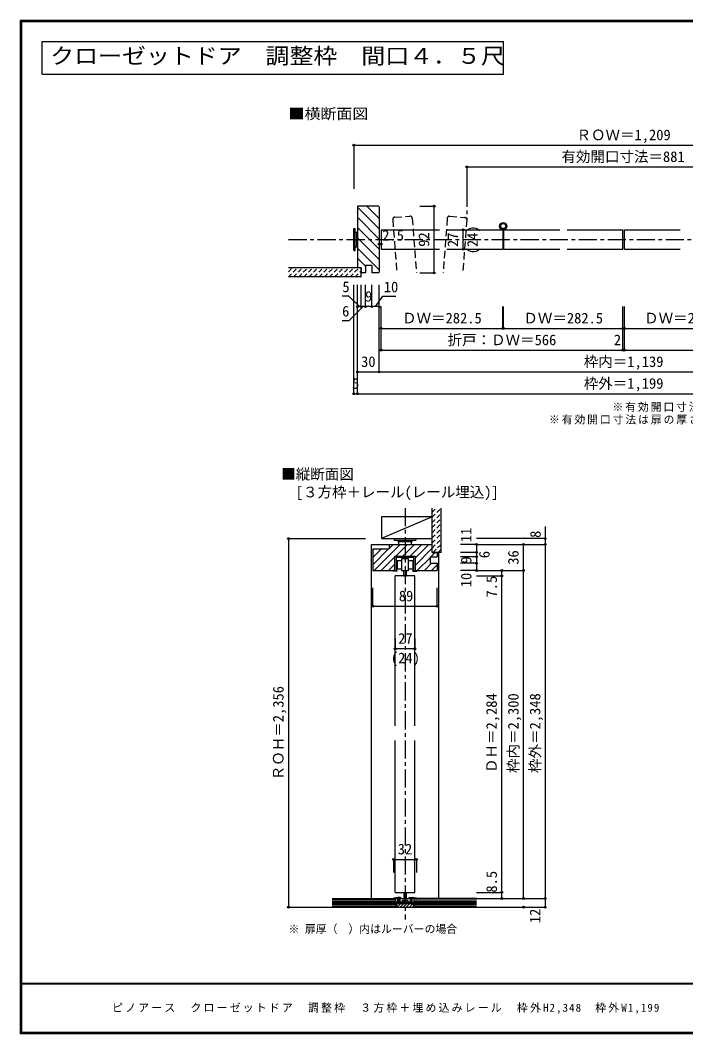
# Model space of a CAD drawing. Units: millimetres, scale not verified. Extents: x -973 to 977, y -718 to 696.
# Drawn here: x -973 to -56, y -701 to 696 of the extents above; entities that cross this region are included whole.
import ezdxf
from ezdxf.enums import TextEntityAlignment as Align

# ---------------------------------------------------------------- set-up
doc = ezdxf.new("R2010")
doc.units = ezdxf.units.MM
doc.header["$LTSCALE"] = 5
doc.header["$PDMODE"] = 32
doc.header["$PDSIZE"] = 2.5
for name, pattern in [('CHAIN1', [8, 5, -1, 1, -1]), ('DASHED1', [1.8, 1.2, -0.6]), ('DASHED2', [3, 2, -1])]:
    doc.linetypes.add(name, pattern=pattern)
for name, color, linetype in [('0-1_通り芯', 4, 'CHAIN1'), ('0-3_仕上げ', 2, 'Continuous'), ('0-4_枠', 3, 'Continuous'), ('0-6_扉', 6, 'Continuous'), ('0-7_金物', 7, 'Continuous'), ('0-A_文字', 7, 'Continuous'), ('0-B_寸法', 7, 'Continuous'), ('0-C_ハッチ', 4, 'Continuous'), ('F-1_枠', 6, 'Continuous'), ('F-A_文字', 7, 'Continuous')]:
    doc.layers.add(name, color=color, linetype=linetype)
doc.styles.add('ＭＳ ゴシック', font='')
doc.styles.get('ＭＳ ゴシック').set_extended_font_data('MS Gothic')

msp = doc.modelspace()

# ---------------------------------------------------------------- linework, layer by layer
at = {"layer": '0-1_通り芯'}
for p, q in [((-357.765, 463.658), (-357.765, 421.422)), ((-603.448, 393.658), (320.552, 393.658)), ((-442.908, 23.5), (-442.908, -543.189))]:
    msp.add_line(p, q, dxfattribs=at)
at = {"layer": '0-3_仕上げ'}
for p, q in [((-503.448, 354.658), (-603.448, 354.658)), ((-503.448, 342.158), (-503.448, 354.658)), ((-503.448, 342.158), (-603.448, 342.158)), ((-405.408, -37.5), (-405.408, 23.5)), ((-392.908, -37.5), (-392.908, 23.5)), ((-392.908, -37.5), (-405.408, -37.5)), ((-543.448, -514.5), (-455.408, -514.5)), ((-455.408, -526.5), (-455.408, -514.5)), ((-344.408, -514.5), (-430.408, -514.5)), ((-430.408, -526.5), (-430.408, -514.5)), ((-543.448, -526.5), (-344.408, -526.5))]:
    msp.add_line(p, q, dxfattribs=at)
at = {"layer": '0-3_仕上げ', "color": 4}
for p, q in [((-405.408, 11.524), (-475.408, -18.476)), ((-475.408, 11.524), (-475.408, -18.476)), ((-405.408, 11.524), (-475.408, 11.524)), ((-405.408, -18.476), (-405.408, 11.524)), ((-475.408, -18.476), (-405.408, -18.476))]:
    msp.add_line(p, q, dxfattribs=at)
at = {"layer": '0-3_仕上げ', "color": 7}
for p, q in [((-543.448, -516.5), (-455.408, -516.5)), ((-430.408, -516.5), (-344.408, -516.5)), ((-543.448, -518.5), (-455.408, -518.5)), ((-543.448, -520.5), (-455.408, -520.5)), ((-543.448, -522.5), (-455.408, -522.5)), ((-543.448, -524.5), (-455.408, -524.5)), ((-430.408, -518.5), (-344.408, -518.5)), ((-430.408, -520.5), (-344.408, -520.5)), ((-430.408, -522.5), (-344.408, -522.5)), ((-430.408, -524.5), (-344.408, -524.5))]:
    msp.add_line(p, q, dxfattribs=at)
at = {"layer": '0-4_枠'}
for p, q in [((-508.448, 439.658), (-508.448, 354.658)), ((-479.448, 439.658), (-508.448, 439.658)), ((-479.448, 439.658), (-478.448, 438.658)), ((-478.448, 438.658), (-478.448, 348.658)), ((-503.448, 354.658), (-508.448, 354.658)), ((-503.448, 354.658), (-503.448, 347.658)), ((-497.448, 357.658), (-497.448, 347.658)), ((-488.448, 357.658), (-497.448, 357.658)), ((-488.448, 357.658), (-488.448, 347.658)), ((-497.448, 347.658), (-503.448, 347.658)), ((-479.448, 347.658), (-488.448, 347.658)), ((-478.448, 348.658), (-479.448, 347.658)), ((-464.908, -26.5), (-464.908, -32.5)), ((-464.908, -26.5), (-405.408, -26.5)), ((-405.408, -37.5), (-405.408, -26.5)), ((-487.408, -32.5), (-487.408, -62.5)), ((-487.408, -32.5), (-464.908, -32.5)), ((-456.908, -62.5), (-456.908, -42.5)), ((-456.908, -42.5), (-428.908, -42.5)), ((-408.408, -43.5), (-398.408, -43.5)), ((-398.408, -52.5), (-398.408, -62.5)), ((-487.408, -62.5), (-456.908, -62.5))]:
    msp.add_line(p, q, dxfattribs=at)
at = {"layer": '0-4_枠', "color": 4}
for p, q in [((-488.908, -514.5), (-488.908, -26.5)), ((-488.908, -26.5), (-464.908, -26.5)), ((-396.908, -37.5), (-396.908, -514.5))]:
    msp.add_line(p, q, dxfattribs=at)
at = {"layer": '0-4_枠'}
for points in [[(-405.408, -37.5), (-398.408, -37.5), (-398.408, -43.5)], [(-428.908, -42.5), (-428.908, -62.5), (-398.408, -62.5)], [(-408.408, -43.5), (-408.408, -52.5), (-398.408, -52.5)]]:
    msp.add_lwpolyline(points, dxfattribs=at)
at = {"layer": '0-6_扉', "color": 2, "linetype": 'DASHED2'}
for p, q in [((-459.84, 421.194), (-454.252, 347.658)), ((-457.076, 424.413), (-436.137, 426.004)), ((-432.918, 423.24), (-427.174, 347.658)), ((-384.687, 423.013), (-390.414, 347.658)), ((-381.469, 425.777), (-360.529, 424.186)), ((-357.765, 420.967), (-363.336, 347.658))]:
    msp.add_line(p, q, dxfattribs=at)
at = {"layer": '0-6_扉'}
for p, q in [((-475.948, 407.158), (-395.448, 407.158)), ((-475.948, 407.158), (-475.948, 380.158)), ((-306.948, 407.158), (-229.448, 407.158)), ((-306.948, 407.158), (-229.448, 407.158)), ((-306.948, 407.158), (-306.948, 380.158)), ((-219.448, 407.158), (-142.448, 407.158)), ((-140.448, 380.158), (-140.448, 407.158)), ((-140.448, 407.158), (-63.448, 407.158)), ((-475.948, 380.158), (-395.448, 380.158)), ((-385.448, 380.158), (-307.948, 380.158)), ((-306.948, 380.158), (-229.448, 380.158)), ((-140.448, 380.158), (-63.448, 380.158)), ((-456.408, -276.5), (-456.408, -70)), ((-429.408, -70), (-456.408, -70)), ((-429.408, -276.5), (-429.408, -70)), ((-456.408, -506), (-456.408, -296.5)), ((-429.408, -506), (-429.408, -296.5)), ((-456.408, -506), (-429.408, -506))]:
    msp.add_line(p, q, dxfattribs=at)
for points in [[(-385.448, 407.158), (-307.948, 407.158), (-307.948, 380.158)], [(-219.448, 380.158), (-142.448, 380.158), (-142.448, 407.158)]]:
    msp.add_lwpolyline(points, dxfattribs=at)
at = {"layer": '0-6_扉', "color": 2, "linetype": 'DASHED2'}
for centre, start, end in [((-456.849, 421.422), 94.34602, 184.34602), ((-435.909, 423.013), 4.34602, 94.34602), ((-381.696, 422.786), 85.65398, 175.65398), ((-360.756, 421.194), 355.65398, 85.65398)]:
    msp.add_arc(centre, 3, start, end, dxfattribs=at)
at = {"layer": '0-7_金物'}
for p, q in [((-513.448, 378.658), (-513.448, 408.658)), ((-513.448, 408.658), (-511.448, 408.658)), ((-511.448, 378.658), (-511.448, 408.658)), ((-511.448, 403.658), (-509.448, 403.658)), ((-509.448, 383.658), (-509.448, 403.658)), ((-508.448, 402.658), (-509.448, 402.658)), ((-513.448, 378.658), (-511.448, 378.658)), ((-511.448, 383.658), (-509.448, 383.658)), ((-509.448, 384.658), (-508.448, 384.658)), ((-457.908, -18.476), (-457.908, -20.476)), ((-457.908, -18.476), (-427.908, -18.476)), ((-457.908, -20.476), (-427.908, -20.476)), ((-452.908, -20.476), (-452.908, -22.476)), ((-452.908, -22.476), (-432.908, -22.476)), ((-451.908, -22.476), (-451.908, -26.5)), ((-433.908, -26.5), (-433.908, -22.476)), ((-432.908, -20.476), (-432.908, -22.476)), ((-427.908, -18.476), (-427.908, -20.476)), ((-454.908, -44.5), (-454.908, -62.5)), ((-430.908, -44.5), (-454.908, -44.5)), ((-453.878, -49.298), (-453.878, -60.298)), ((-447.908, -49.298), (-453.878, -49.298)), ((-430.908, -62.5), (-430.908, -44.5)), ((-456.908, -62.5), (-459.908, -62.5)), ((-459.908, -62.5), (-459.908, -63.5)), ((-453.74, -63.5), (-459.908, -63.5)), ((-454.908, -62.5), (-453.74, -62.5)), ((-453.878, -60.298), (-447.908, -60.298)), ((-453.74, -63.5), (-453.74, -62.5)), ((-447.908, -62.5), (-437.908, -62.5)), ((-444.908, -62.5), (-444.908, -70)), ((-440.908, -70), (-440.908, -62.5)), ((-437.908, -60.298), (-431.878, -60.298)), ((-432.205, -63.5), (-425.908, -63.5)), ((-428.908, -62.5), (-425.908, -62.5)), ((-425.908, -62.5), (-425.908, -63.5)), ((-444.908, -70), (-440.908, -70)), ((-452.608, -513.3), (-458.608, -513.9)), ((-452.608, -514.5), (-458.608, -514.5)), ((-449.008, -513.3), (-452.608, -513.3)), ((-452.608, -520), (-452.608, -514.5)), ((-451.408, -515), (-451.408, -520.3)), ((-450.908, -514.5), (-449.008, -514.5)), ((-449.908, -515.061), (-449.908, -519.061)), ((-435.908, -515.061), (-449.908, -515.061)), ((-444.408, -506), (-444.408, -515.061)), ((-441.408, -506), (-441.408, -515.061)), ((-436.808, -513.3), (-433.208, -513.3)), ((-434.908, -514.5), (-436.808, -514.5)), ((-435.908, -515.061), (-435.908, -519.061)), ((-434.408, -515), (-434.408, -520.3)), ((-427.208, -513.9), (-433.208, -513.3)), ((-433.208, -520), (-433.208, -514.5)), ((-427.208, -514.5), (-433.208, -514.5)), ((-451.408, -520.3), (-449.408, -520.3)), ((-451.108, -521.5), (-434.708, -521.5)), ((-449.908, -519.061), (-435.908, -519.061)), ((-449.408, -519.5), (-449.408, -520.3)), ((-448.608, -519.3), (-449.208, -519.3)), ((-448.408, -519.5), (-448.408, -520.3)), ((-448.408, -520.3), (-443.208, -520.3)), ((-446.908, -517.061), (-446.908, -519.061)), ((-438.908, -517.061), (-446.908, -517.061)), ((-444.408, -517.061), (-444.408, -517.844)), ((-443.208, -520.3), (-442.908, -520.6)), ((-442.908, -520.6), (-442.608, -520.3)), ((-442.608, -520.3), (-437.408, -520.3)), ((-438.908, -517.061), (-438.908, -519.061)), ((-437.408, -519.5), (-437.408, -520.3)), ((-436.608, -519.3), (-437.208, -519.3)), ((-436.408, -519.5), (-436.408, -520.3)), ((-436.408, -520.3), (-434.408, -520.3))]:
    msp.add_line(p, q, dxfattribs=at)
at = {"layer": '0-7_金物', "color": 3}
for p, q in [((-454.408, -519.5), (-454.408, -526.5)), ((-452.908, -519.5), (-454.408, -519.5)), ((-454.408, -526.5), (-431.439, -526.5)), ((-432.908, -519.5), (-432.908, -521.5)), ((-432.908, -519.5), (-431.439, -519.5)), ((-431.439, -519.5), (-431.439, -526.5))]:
    msp.add_line(p, q, dxfattribs=at)
at = {"layer": '0-7_金物'}
for points in [[(-437.908, -62.5), (-437.908, -46.5), (-447.908, -46.5), (-447.908, -62.5)], [(-431.878, -60.298), (-431.878, -49.298), (-437.908, -49.298)], [(-432.205, -63.5), (-432.205, -62.5), (-430.908, -62.5)], [(-441.408, -517.061), (-441.408, -517.844), (-444.408, -517.844)]]:
    msp.add_lwpolyline(points, dxfattribs=at)
at = {"layer": '0-7_金物', "color": 3}
msp.add_lwpolyline([(-452.908, -519.5), (-452.908, -521.5), (-432.908, -521.5)], dxfattribs=at)
at = {"layer": '0-7_金物'}
for centre, radius, start, end in [((-458.608, -514.2), 0.3, 90, 270), ((-450.908, -515), 0.5, 90, 180), ((-449.008, -513.9), 0.6, 0, 90), ((-449.008, -513.9), 0.6, 270, 0), ((-436.808, -513.9), 0.6, 90, 180), ((-436.808, -513.9), 0.6, 180, 270), ((-434.908, -515), 0.5, 0, 90), ((-427.208, -514.2), 0.3, 270, 90), ((-451.108, -520), 1.5, 180, 270), ((-449.208, -519.5), 0.2, 90, 180), ((-448.608, -519.5), 0.2, 0, 90), ((-437.208, -519.5), 0.2, 90, 180), ((-436.608, -519.5), 0.2, 0, 90), ((-434.708, -520), 1.5, 270, 0)]:
    msp.add_arc(centre, radius, start, end, dxfattribs=at)
at = {"layer": '0-7_金物', "linetype": 'DASHED1'}
for centre, start, end in [((-458.608, -514.2), 270, 90), ((-427.208, -514.2), 90, 270)]:
    msp.add_arc(centre, 0.3, start, end, dxfattribs=at)
at = {"layer": '0-A_文字', "color": 3}
for p, q in [((-943.333, 621.667), (-943.333, 666.667)), ((-943.333, 666.667), (-307.143, 666.667)), ((-307.143, 621.667), (-307.143, 666.667)), ((-943.333, 621.667), (-307.143, 621.667))]:
    msp.add_line(p, q, dxfattribs=at)
at = {"layer": '0-A_文字', "color": 4}
for p, q in [((-458.908, -460.584), (-458.908, -478.702)), ((-458.908, -460.584), (-426.908, -460.584)), ((-426.908, -460.584), (-426.908, -478.702))]:
    msp.add_line(p, q, dxfattribs=at)
at = {"layer": '0-A_文字'}
for radius in [5, 3.5]:
    msp.add_circle((-307.448, 412.158), radius, dxfattribs=at)
for p in [(-458.908, -460.584), (-426.908, -460.584)]:
    msp.add_point(p, dxfattribs=at)
at = {"layer": '0-B_寸法', "color": 4}
for p, q in [((-513.448, 523.658), (-513.448, 463.658)), ((-513.448, 523.658), (230.552, 523.658)), ((-357.765, 493.658), (-357.765, 463.658)), ((-357.765, 493.658), (74.868, 493.658)), ((-422.461, 439.658), (-402.665, 439.658)), ((-402.665, 347.658), (-402.665, 439.658)), ((-362.719, 380.158), (-362.719, 407.158)), ((-475.948, 400.948), (-475.948, 387.393)), ((-422.461, 347.658), (-402.665, 347.658)), ((-513.448, 181.158), (-513.448, 331.158)), ((-508.448, 181.158), (-508.448, 331.158)), ((-508.448, 301.158), (-508.448, 331.158)), ((-503.448, 301.158), (-503.448, 331.158)), ((-497.448, 301.158), (-497.448, 331.158)), ((-488.448, 301.158), (-488.448, 331.158)), ((-478.448, 211.158), (-478.448, 331.158)), ((-478.448, 301.158), (-478.448, 331.158)), ((-478.448, 301.158), (-508.448, 301.158)), ((-475.948, 241.158), (-475.948, 301.158)), ((-307.948, 271.158), (-307.948, 301.158)), ((-306.948, 271.158), (-306.948, 301.158)), ((-142.448, 241.158), (-142.448, 301.158)), ((-140.448, 241.158), (-140.448, 301.158)), ((-475.948, 271.158), (-307.948, 271.158)), ((-306.948, 271.158), (-142.448, 271.158)), ((-140.448, 271.158), (24.052, 271.158)), ((-475.948, 241.158), (-142.448, 241.158)), ((-142.448, 241.158), (-140.448, 241.158)), ((-140.448, 241.158), (193.052, 241.158)), ((-508.448, 211.158), (-478.448, 211.158)), ((-478.448, 211.158), (195.552, 211.158)), ((-513.448, 181.158), (-508.448, 181.158)), ((-508.448, 181.158), (225.552, 181.158)), ((-249.408, -526.5), (-249.408, -2.005)), ((-603.448, -18.476), (-603.448, -526.5)), ((-603.448, -18.476), (-497.408, -18.476)), ((-344.408, -26.5), (-366.408, -26.5)), ((-249.408, -18.476), (-344.408, -18.476)), ((-344.408, -26.5), (-344.408, -37.5)), ((-344.408, -26.5), (-249.408, -26.5)), ((-279.408, -514.5), (-279.408, -26.5)), ((-344.408, -37.5), (-366.408, -37.5)), ((-344.408, -37.5), (-344.408, -43.5)), ((-344.408, -43.5), (-366.408, -43.5)), ((-344.408, -52.5), (-366.408, -52.5)), ((-344.408, -43.5), (-344.408, -52.5)), ((-344.408, -52.5), (-344.408, -62.5)), ((-344.408, -62.5), (-366.408, -62.5)), ((-344.408, -62.5), (-309.408, -62.5)), ((-309.408, -62.5), (-279.408, -62.5)), ((-309.408, -514.5), (-309.408, -62.5)), ((-344.408, -70), (-309.408, -70)), ((-487.408, -111.747), (-487.408, -86.129)), ((-398.408, -111.747), (-398.408, -86.129)), ((-487.408, -111.747), (-398.408, -111.747)), ((-456.408, -156.292), (-456.408, -170.332)), ((-429.408, -156.292), (-429.408, -170.332)), ((-429.408, -170.332), (-456.408, -170.332)), ((-344.408, -506), (-309.408, -506)), ((-344.408, -514.5), (-249.408, -514.5)), ((-603.448, -526.5), (-543.448, -526.5)), ((-344.408, -526.5), (-249.408, -526.5)), ((-309.408, -526.5), (-279.408, -526.5))]:
    msp.add_line(p, q, dxfattribs=at)
for points in [[(-478.448, 400.948), (-478.448, 387.393), (-475.948, 387.393)], [(-505.699, 301.158), (-520.483, 315.624), (-529.664, 315.624)], [(-483.448, 301.158), (-473.635, 315.624), (-455.358, 315.624)], [(-500.483, 301.158), (-520.483, 281.541), (-529.664, 281.541)]]:
    msp.add_lwpolyline(points, dxfattribs=at)
at = {"layer": '0-B_寸法'}
for p in [(-513.448, 523.658), (-357.765, 493.658), (-402.665, 439.658), (-362.719, 407.158), (-478.448, 387.393), (-475.948, 387.393), (-362.719, 380.158), (-402.665, 347.658), (-508.448, 301.158), (-503.448, 301.158), (-497.448, 301.158), (-488.448, 301.158), (-478.448, 301.158), (-475.948, 271.158), (-307.948, 271.158), (-306.948, 271.158), (-142.448, 271.158), (-140.448, 271.158), (-475.948, 241.158), (-142.448, 241.158), (-140.448, 241.158), (-508.448, 211.158), (-478.448, 211.158), (-513.448, 181.158), (-508.448, 181.158), (-603.448, -18.476), (-344.408, -26.5), (-279.408, -26.5), (-249.408, -18.476), (-249.408, -26.5), (-344.408, -37.5), (-344.408, -43.5), (-344.408, -52.5), (-344.408, -62.5), (-309.408, -62.5), (-309.408, -70), (-279.408, -62.5), (-487.408, -111.747), (-398.408, -111.747), (-456.408, -170.332), (-429.408, -170.332), (-309.408, -506), (-309.408, -514.5), (-279.408, -514.5), (-249.408, -514.5), (-603.448, -526.5), (-279.408, -526.5), (-249.408, -526.5)]:
    msp.add_point(p, dxfattribs=at)
at = {"layer": '0-C_ハッチ'}
for p, q in [((-508.448, 438.481), (-478.448, 408.481)), ((-495.483, 439.658), (-478.448, 422.623)), ((-508.448, 431.38), (-508.171, 431.658)), ((-508.448, 424.339), (-478.448, 394.339)), ((-478.448, 380.197), (-508.448, 410.197)), ((-478.448, 366.055), (-508.448, 396.055)), ((-508.448, 381.913), (-478.448, 351.913)), ((-508.448, 367.77), (-497.448, 356.77)), ((-503.448, 348.628), (-502.478, 347.658)), ((-485.529, -62.5), (-449.529, -26.5)), ((-464.908, -31.979), (-459.429, -26.5)), ((-455.63, -42.5), (-439.63, -26.5)), ((-445.73, -42.5), (-429.73, -26.5)), ((-435.831, -42.5), (-419.831, -26.5)), ((-428.908, -45.476), (-409.931, -26.5)), ((-487.408, -54.479), (-465.429, -32.5)), ((-487.408, -44.579), (-475.328, -32.5)), ((-487.408, -34.68), (-485.228, -32.5)), ((-428.908, -55.376), (-405.408, -31.876)), ((-407.132, -43.5), (-401.132, -37.5)), ((-475.63, -62.5), (-456.908, -43.778)), ((-465.73, -62.5), (-456.908, -53.677)), ((-426.132, -62.5), (-408.408, -44.775)), ((-416.233, -62.5), (-406.233, -52.5)), ((-406.333, -62.5), (-398.408, -54.574)), ((-457.331, -62.5), (-456.908, -62.077)), ((-454.408, -522.853), (-452.908, -521.353)), ((-453.812, -526.5), (-448.812, -521.5)), ((-449.569, -526.5), (-444.569, -521.5)), ((-445.327, -526.5), (-440.327, -521.5)), ((-441.084, -526.5), (-436.084, -521.5)), ((-436.841, -526.5), (-431.439, -521.098)), ((-432.599, -526.5), (-431.439, -525.341))]:
    msp.add_line(p, q, dxfattribs=at)
at = {"layer": '0-C_ハッチ', "linetype": 'DASHED1'}
for p, q in [((-603.448, 342.294), (-591.085, 354.658)), ((-603.448, 349.365), (-598.156, 354.658)), ((-596.514, 342.158), (-584.014, 354.658)), ((-589.443, 342.158), (-576.943, 354.658)), ((-582.372, 342.158), (-569.872, 354.658)), ((-575.301, 342.158), (-562.801, 354.658)), ((-568.229, 342.158), (-555.729, 354.658)), ((-561.158, 342.158), (-548.658, 354.658)), ((-554.087, 342.158), (-541.587, 354.658)), ((-547.016, 342.158), (-534.516, 354.658)), ((-539.945, 342.158), (-527.445, 354.658)), ((-532.874, 342.158), (-520.374, 354.658)), ((-525.803, 342.158), (-513.303, 354.658)), ((-518.732, 342.158), (-506.232, 354.658)), ((-511.661, 342.158), (-503.448, 350.37)), ((-504.59, 342.158), (-503.448, 343.299)), ((-405.408, 17.961), (-399.869, 23.5)), ((-405.408, 10.89), (-392.908, 23.39)), ((-405.408, 3.819), (-392.908, 16.319)), ((-405.408, -3.252), (-392.908, 9.248)), ((-405.408, -10.323), (-392.908, 2.177)), ((-405.408, -17.394), (-392.908, -4.894)), ((-405.408, -24.465), (-392.908, -11.965)), ((-405.408, -31.536), (-392.908, -19.036)), ((-404.3, -37.5), (-392.908, -26.107)), ((-397.229, -37.5), (-392.908, -33.179))]:
    msp.add_line(p, q, dxfattribs=at)
at = {"layer": 'F-1_枠'}
for p, q in [((-973.347, 695.833), (-973.347, -700.833)), ((-973.347, 695.833), (976.653, 695.833)), ((-973.347, 695), (976.653, 695)), ((-973.347, 694.167), (976.653, 694.167)), ((-972.514, 695.833), (-972.514, -700.833)), ((-971.68, 695.833), (-971.68, -700.833)), ((976.653, -631.667), (-973.347, -631.667)), ((976.653, -632.5), (-973.347, -632.5)), ((976.653, -699.167), (-973.347, -699.167)), ((976.653, -700), (-973.347, -700)), ((976.653, -700.833), (-973.347, -700.833))]:
    msp.add_line(p, q, dxfattribs=at)

# ---------------------------------------------------------------- texts
at = {"layer": '0-A_文字', "color": 3, "style": 'ＭＳ ゴシック', "width": 1.1}
msp.add_text('クローゼットドア\u3000調整枠\u3000間口４．５尺', height=21.99, dxfattribs=at).set_placement((-932.083, 629.167), align=Align.BOTTOM_LEFT)
at = {"layer": '0-A_文字', "style": 'ＭＳ ゴシック', "width": 1.1}
msp.add_text('■横断面図', height=14.66, dxfattribs=at).set_placement((-603.448, 555.32), align=Align.BOTTOM_LEFT)
at = {"layer": '0-A_文字', "style": 'ＭＳ ゴシック'}
for s, height, p in [('■縦断面図', 14.66, (-613.494, 58.681)), ('\u3000[３方枠＋レール(レール埋込)]', 14.66, (-613.494, 33.928)), ('32', 14.66, (-452.908, -458.084)), ('※ 扉厚（\u3000）内はルーバーの場合', 11, (-603.448, -565.307))]:
    msp.add_text(s, height=height, dxfattribs=at).set_placement(p, align=Align.BOTTOM_LEFT)
at = {"layer": '0-A_文字', "char_height": 11, "attachment_point": 7, "style": 'ＭＳ ゴシック'}
for s, insert in [('\\T1.17;※有効開口寸法にはハンドルの突出は含まない。', (-156.949, 156.158)), ('\\T1.17;※有効開口寸法は扉の厚さや調整によって若干異なります。', (-244.449, 138.658))]:
    msp.add_mtext(s, dxfattribs=dict(at, insert=insert))
at = {"layer": '0-B_寸法', "style": 'ＭＳ ゴシック'}
for s, p in [('ＲＯＷ＝1,209', (-206.448, 526.158)), ('有効開口寸法＝881', (-227.198, 496.158)), ('2.5', (-474.268, 387.685)), ('5', (-529.233, 316.8)), ('10', (-472.153, 316.621)), ('9', (-497.948, 303.658)), ('6', (-529.608, 283.201)), ('ＤＷ＝282.5', (-446.948, 273.658)), ('ＤＷ＝282.5', (-279.698, 273.658)), ('ＤＷ＝282.5', (-113.198, 273.658)), ('折戸：ＤＷ＝566', (-384.198, 243.658)), ('2', (-154.937, 243.658)), ('30', (-503.448, 213.658)), ('枠内＝1,139', (-196.448, 213.658)), ('5', (-515.948, 183.658)), ('枠外＝1,199', (-196.448, 183.658)), ('89', (-451.408, -109.247)), ('27', (-452.283, -167.832)), ('(24)', (-462.283, -194.701))]:
    msp.add_text(s, height=14.66, dxfattribs=at).set_placement(p, align=Align.BOTTOM_LEFT)
for s, p in [('(24)', (-338.17, 373.282)), ('92', (-405.165, 383.693)), ('27', (-365.219, 383.282)), ('11', (-346.908, -23.5)), ('8', (-251.393, -17.535)), ('6', (-321.908, -45.5)), ('36', (-281.908, -54.5)), ('9', (-346.908, -53)), ('10', (-346.908, -85.5)), ('7.5', (-311.812, -99.659)), ('ＲＯＨ＝2,356', (-605.948, -351.5)), ('ＤＨ＝2,284', (-311.908, -341.5)), ('枠内＝2,300', (-281.908, -341.5)), ('枠外＝2,348', (-251.908, -341.5)), ('8.5', (-311.819, -506.355)), ('12', (-251.907, -548.447))]:
    msp.add_text(s, height=14.66, rotation=90, dxfattribs=at).set_placement(p, align=Align.BOTTOM_LEFT)
at = {"layer": 'F-A_文字', "insert": (-846.68, -673.333), "char_height": 11, "attachment_point": 7, "style": 'ＭＳ ゴシック'}
msp.add_mtext('\\T1.2;ピノアース\u3000クローゼットドア\\~\\~調整枠\u3000３方枠＋埋め込みレール\u3000枠外H2,348\u3000枠外W1,199', dxfattribs=at)

doc.saveas('drawing.dxf')
